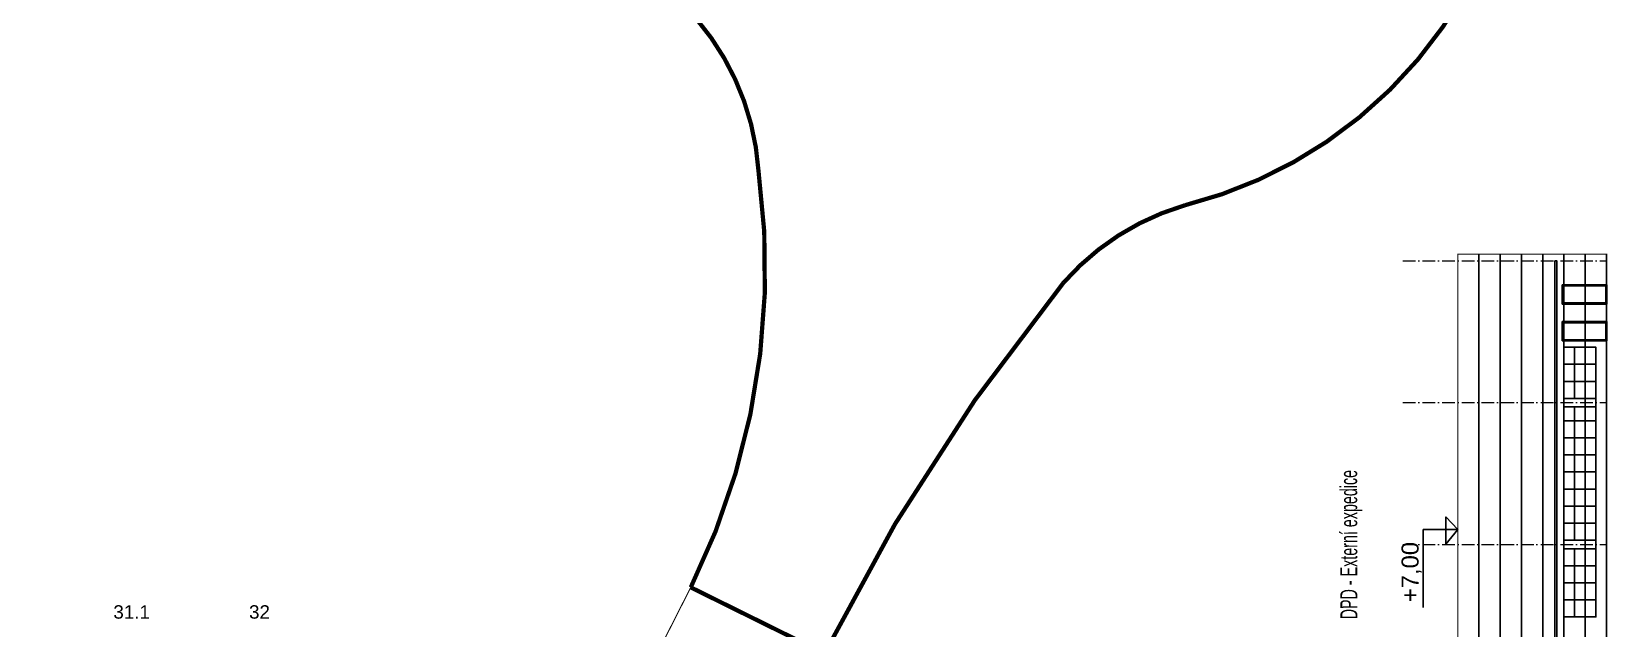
# Model space of a CAD drawing. Header units: millimetres. Extents: x 325046 to 1268204, y 1875583 to 2761998.
# Drawn here: x 1098611 to 1172563, y 2593653 to 2621647 of the extents above; entities that cross this region are included whole.
import ezdxf
from ezdxf.enums import TextEntityAlignment as Align

# ---------------------------------------------------------------- set-up
doc = ezdxf.new("R2010")
doc.units = ezdxf.units.MM
doc.header["$LTSCALE"] = 100
doc.linetypes.add('ACAD_ISO10W100', pattern=[18.5, 12, -3, 0.5, -3])
doc.linetypes.add('SO02_F11anp01$0${ Leader Line}', pattern=[0])
for name, color, linetype in [('FASÁDY kresba', 7, 'Continuous'), ('kóty 100', 5, 'Continuous'), ('Popis - dílčí', 5, 'Continuous')]:
    doc.layers.add(name, color=color, linetype=linetype)
doc.layers.add('Komunikace - obrys - páteřní', color=7, linetype='Continuous', lineweight=25, true_color=0xd91268)
doc.layers.add('Komunikace - obrys - páteřní - 2.etapa', color=7, linetype='Continuous', lineweight=15, true_color=0x901be4)
doc.layers.add('Objekty - osy', color=5, linetype='ACAD_ISO10W100', lineweight=20)
doc.layers.add('Popis OS', color=7, linetype='Continuous', true_color=0xbd0a5d)
doc.layers.add('VÝŠKOVÉ KOTY', color=7, linetype='Continuous', true_color=0xf90b4b)
doc.styles.add('ARIL-TENKÝ', font='arial.ttf')
doc.styles.add('ROZPISKA', font='arial.ttf', dxfattribs={"width": 0.6})

msp = doc.modelspace()

# ---------------------------------------------------------------- hatches: boundary and pattern name
at = {"layer": 'FASÁDY kresba', "ltscale": 100}
h = msp.add_hatch(dxfattribs=at)
h.set_pattern_fill('_USER', color=256, scale=1000, angle=90, pattern_type=0)
h.set_pattern_definition([(90, (-1497479.1, 3363811.4), (-1000, 3e-13), [])])
h.paths.add_polyline_path([(1165540.8, 2611212.7), (1165540.8, 2591412.7), (1172537.8, 2591412.7), (1172537.8, 2611212.7)])

# ---------------------------------------------------------------- linework, layer by layer
at = {"layer": 'FASÁDY kresba', "ltscale": 20, "const_width": 50}
msp.add_lwpolyline([(1165540.8, 2611212.7), (1165540.8, 2591412.7), (1172537.8, 2591412.7), (1172537.8, 2611212.7)], close=True, dxfattribs=at)
at = {"layer": 'FASÁDY kresba', "ltscale": 100}
for points in [[(1172537.8, 2609767.7), (1170437.8, 2609767.7), (1170437.8, 2608867.7), (1172537.8, 2608867.7), (1172537.8, 2609767.7)], [(1172537.8, 2608042.7), (1170437.8, 2608042.7), (1170437.8, 2607142.7), (1172537.8, 2607142.7), (1172537.8, 2608042.7)]]:
    msp.add_lwpolyline(points, dxfattribs=at)
for points in [[(1172487.8, 2609717.7), (1170487.8, 2609717.7), (1170487.8, 2608917.7), (1172487.8, 2608917.7)], [(1172487.8, 2607992.7), (1170487.8, 2607992.7), (1170487.8, 2607192.7), (1172487.8, 2607192.7)]]:
    msp.add_lwpolyline(points, close=True, dxfattribs=at)
at = {"layer": 'Komunikace - obrys - páteřní', "const_width": 200}
msp.add_lwpolyline([(1124319.6, 2625889, -0.3071418), (1132724.2, 2615112.3, -0.1503726), (1129546.1, 2595580.2), (1135821.7, 2592479.1, -0.0553392), (1147034.8, 2609866, -0.1423714), (1152718.8, 2613495.2, 0.0874878), (1159376.4, 2616473, 0.2585137), (1168589.9, 2634623.2, 0.2274394)], format="xyb", dxfattribs=at)
at = {"layer": 'Komunikace - obrys - páteřní - 2.etapa', "const_width": 50}
msp.add_lwpolyline([(1129546.1, 2595580.2, -0.073393), (1117962.2, 2577395.8), (1010692.8, 2453502.4, -0.2174744), (1001625.4, 2449363.4), (995601.3, 2449363.8), (995604.3, 2442362.9), (1001625, 2442362.7, 0.2174662), (1015981.1, 2448916.1), (1124136.4, 2573692.5, 0.0650185), (1135821.7, 2592479.1)], format="xyb", close=True, dxfattribs=at)
at = {"layer": 'kóty 100', "ltscale": 100}
for p, q in [((1170520.9, 2606842.7), (1170520.9, 2594192.7)), ((1171020.9, 2606842.7), (1171020.9, 2604442.7)), ((1171520.9, 2606842.7), (1171520.9, 2604442.7)), ((1172020.9, 2606842.7), (1172020.9, 2594192.7)), ((1170520.9, 2606042.7), (1172020.9, 2606042.7)), ((1170520.9, 2605242.7), (1172020.9, 2605242.7)), ((1170520.9, 2604442.7), (1172020.9, 2604442.7)), ((1170520.9, 2604042.7), (1172020.9, 2604042.7)), ((1171020.9, 2604042.7), (1171020.9, 2597792.7)), ((1171520.9, 2604042.7), (1171520.9, 2597792.7)), ((1170520.9, 2603392.7), (1172020.9, 2603392.7)), ((1170520.9, 2602592.7), (1172020.9, 2602592.7)), ((1170520.9, 2601792.7), (1172020.9, 2601792.7)), ((1170520.9, 2600992.7), (1172020.9, 2600992.7)), ((1170520.9, 2600192.7), (1172020.9, 2600192.7)), ((1170520.9, 2599392.7), (1172020.9, 2599392.7)), ((1170520.9, 2598592.7), (1172020.9, 2598592.7)), ((1170520.9, 2597792.7), (1172020.9, 2597792.7)), ((1170520.9, 2597392.7), (1172020.9, 2597392.7)), ((1171020.9, 2597392.7), (1171020.9, 2594192.7)), ((1171520.9, 2597392.7), (1171520.9, 2594192.7)), ((1170520.9, 2596592.7), (1172020.9, 2596592.7)), ((1170520.9, 2595792.7), (1172020.9, 2595792.7)), ((1170520.9, 2594992.7), (1172020.9, 2594992.7)), ((1170520.9, 2594192.7), (1172020.9, 2594192.7))]:
    msp.add_line(p, q, dxfattribs=at)
for points in [[(1170089.2, 2610892.7), (1170182.2, 2610892.7), (1170182.2, 2591412.7), (1170089.2, 2591412.7)], [(1170520.9, 2606842.7), (1172020.9, 2606842.7), (1172020.9, 2594192.7), (1170520.9, 2594192.7)]]:
    msp.add_lwpolyline(points, close=True, dxfattribs=at)
at = {"layer": 'Objekty - osy', "ltscale": 0.5}
for points in [[(1162953, 2610892.7), (1172537.8, 2610892.7)], [(1162953, 2604242.7), (1172537.8, 2604242.7)], [(1162953, 2597592.7), (1172537.8, 2597592.7)]]:
    msp.add_lwpolyline(points, dxfattribs=at)
at = {"layer": 'VÝŠKOVÉ KOTY', "ltscale": 100}
msp.add_lwpolyline([(1163921, 2594635.7), (1163921, 2598292.7), (1165537.6, 2598292.7), (1164983.2, 2598884.4), (1164983.2, 2597601), (1165537.6, 2598292.7)], dxfattribs=at)

# ---------------------------------------------------------------- texts
at = {"layer": 'Popis - dílčí', "insert": (1161069.3, 2594083.2), "char_height": 800, "attachment_point": 7, "rotation": 90.108701, "style": 'ROZPISKA'}
msp.add_mtext('DPD - Externí expedice ', dxfattribs=at)
at = {"layer": 'Popis OS', "linetype": 'ByBlock', "style": 'ARIL-TENKÝ'}
for s, p in [('31.1', (1103309.2, 2594427.7)), ('32', (1109309.2, 2594427.7))]:
    msp.add_text(s, height=630, dxfattribs=at).set_placement(p, align=Align.MIDDLE_CENTER)
at = {"layer": 'VÝŠKOVÉ KOTY', "linetype": 'SO02_F11anp01$0${ Leader Line}', "style": 'ARIL-TENKÝ'}
msp.add_text('+7,00', height=800, rotation=90, dxfattribs=at).set_placement((1163300, 2596298.3), align=Align.MIDDLE_CENTER)

doc.saveas('drawing.dxf')
